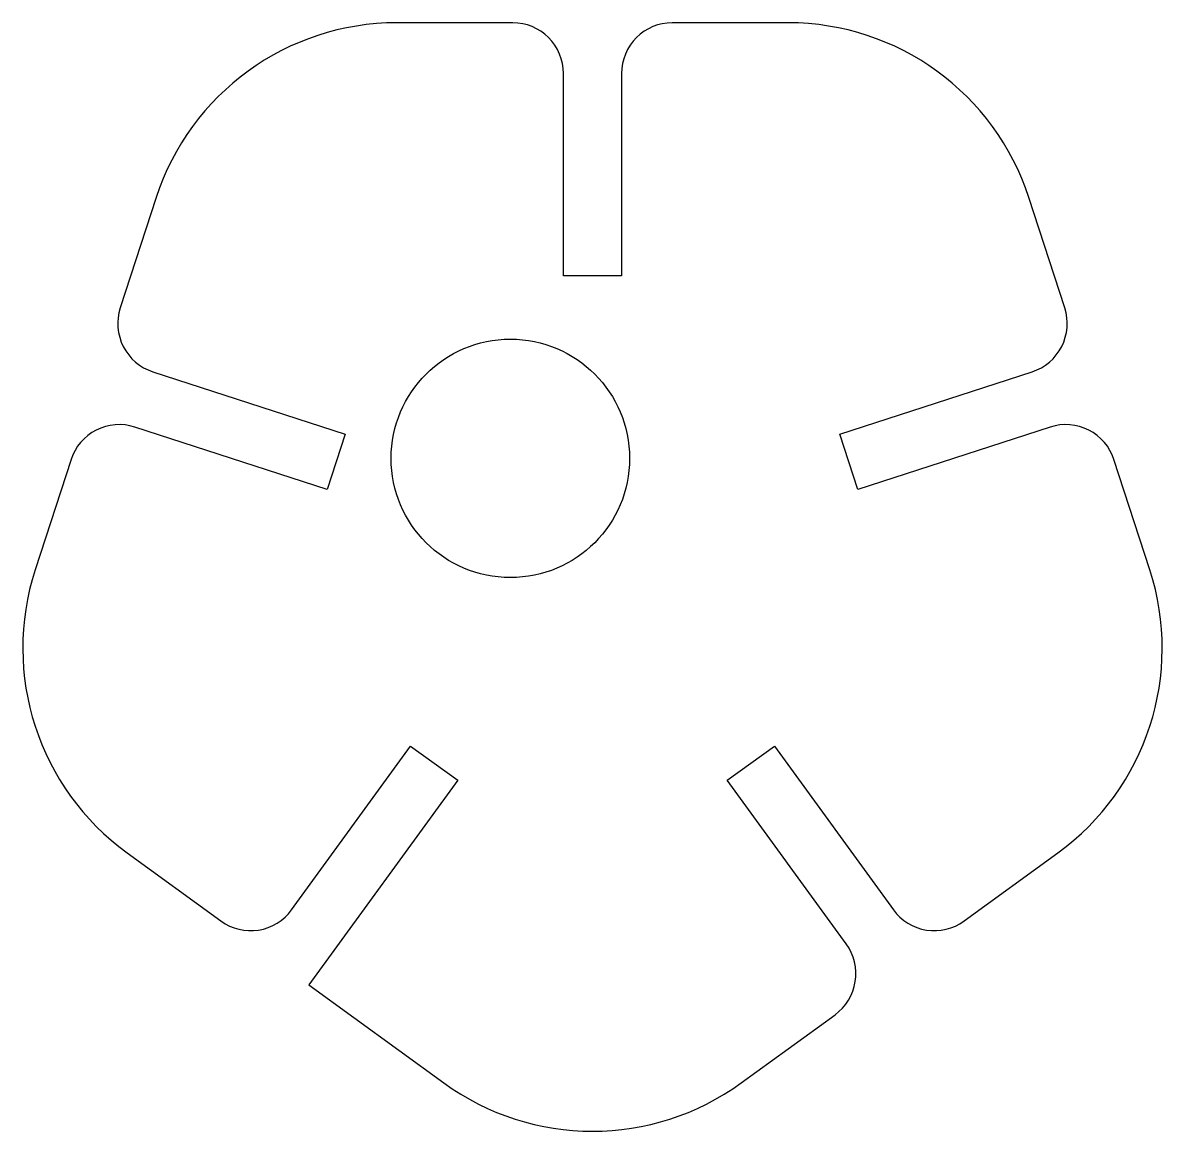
# Model space of a CAD drawing. Header units: millimetres. Extents: x -42.5 to 2.5, y -43.8 to 0.
import ezdxf

# ---------------------------------------------------------------- set-up
doc = ezdxf.new("R2010")
doc.units = ezdxf.units.MM
doc.layers.get('0').update_dxf_attribs({"linetype": 'CONTINUOUS'})

msp = doc.modelspace()

# ---------------------------------------------------------------- linework, layer by layer
msp.add_lwpolyline([(-10.231, -16.262), (-2.622, -13.79, 0.414214), (-1.338, -11.27), (-2.755, -6.91, 0.32492), (-12.265, 0), (-16.85, 0, 0.414214), (-18.85, -2), (-18.85, -10), (-21.15, -10), (-21.15, -2, 0.414214), (-23.15, 0), (-27.735, 0, 0.32492), (-37.245, -6.91), (-38.662, -11.27, 0.414214), (-37.378, -13.79), (-29.769, -16.262), (-30.48, -18.45), (-38.089, -15.978, 0.414214), (-40.609, -17.262), (-42.025, -21.622, 0.32492), (-38.393, -32.802), (-34.684, -35.497, 0.414214), (-31.89, -35.054), (-27.188, -28.582), (-25.327, -29.934), (-31.205, -38.024), (-25.878, -41.895, 0.32492), (-14.122, -41.895), (-10.413, -39.2, 0.414214), (-9.971, -36.406), (-14.673, -29.934), (-12.812, -28.582), (-8.11, -35.054, 0.414214), (-5.316, -35.497), (-1.607, -32.802, 0.32492), (2.025, -21.622), (0.609, -17.262, 0.414214), (-1.911, -15.978), (-9.52, -18.45)], format="xyb", close=True)
msp.add_circle((-23.246, -17.214), 4.712)

doc.saveas('drawing.dxf')
